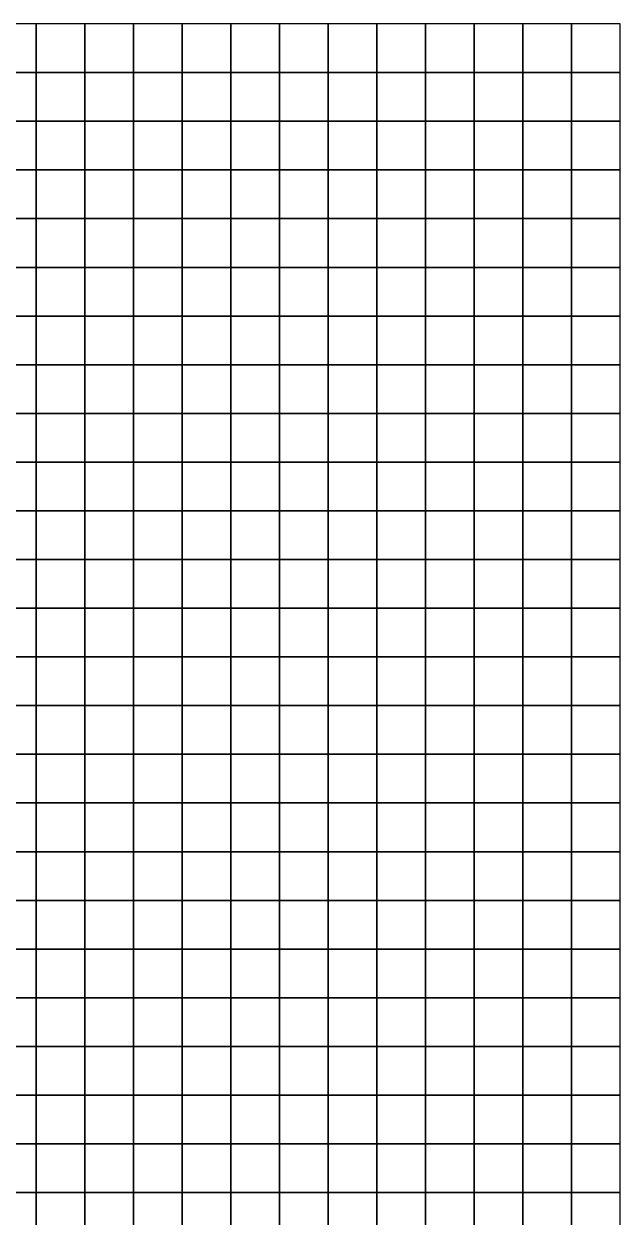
# Model space of a CAD drawing. Extents: x -32000 to 32000, y -32000 to 32000.
# Drawn here: x 24158 to 32000, y 16317 to 32000 of the extents above; entities that cross this region are included whole.
import ezdxf

# ---------------------------------------------------------------- set-up
doc = ezdxf.new("R2010")
doc.units = 0

msp = doc.modelspace()

# ---------------------------------------------------------------- linework, layer by layer
at = {"color": 1}
for points in [[(23680, 31359.9961, 960.5004), (24320, 31359.9961, 947.1204), (24320, 32000), (23680, 32000)], [(24320, 31359.9961, 947.1204), (24960, 31359.9961, 843.2036), (24960, 32000), (24320, 32000)], [(24960, 31359.9961, 843.2036), (25600, 31359.9961, 926.4518), (25600, 32000), (24960, 32000)], [(25600, 31359.9961, 926.4518), (26239.9961, 31359.9961, 1299.3491), (26239.9961, 32000), (25600, 32000)], [(26239.9961, 31359.9961, 1299.3491), (26879.9961, 31359.9961, 1691.8912), (26879.9961, 32000), (26239.9961, 32000)], [(26879.9961, 31359.9961, 1691.8912), (27520, 31359.9961, 1995.5081), (27520, 32000), (26879.9961, 32000)], [(27520, 31359.9961, 1995.5081), (28160, 31359.9961, 2323.843), (28160, 32000), (27520, 32000)], [(28160, 31359.9961, 2323.843), (28800, 31359.9961, 2752.0813), (28800, 32000), (28160, 32000)], [(28800, 31359.9961, 2752.0813), (29440, 31359.9961, 3111.7539), (29440, 32000), (28800, 32000)], [(29440, 31359.9961, 3111.7539), (30079.9961, 31359.9961, 3596.7163), (30079.9961, 32000), (29440, 32000)], [(30079.9961, 31359.9961, 3596.7163), (30719.9961, 31359.9961, 4090.9202), (30719.9961, 32000), (30079.9961, 32000)], [(30719.9961, 31359.9961, 4090.9202), (31359.9961, 31359.9961, 4332.0459), (31359.9961, 32000), (30719.9961, 32000)], [(31359.9961, 31359.9961, 4332.0459), (32000, 31359.9961), (32000, 32000), (31359.9961, 32000)], [(23680, 30719.9961, 902.0387), (24320, 30719.9961, 789.699), (24320, 31359.9961, 947.1204), (23680, 31359.9961, 960.5004)], [(24320, 30719.9961, 789.699), (24960, 30719.9961, 791.0245), (24960, 31359.9961, 843.2036), (24320, 31359.9961, 947.1204)], [(24960, 30719.9961, 791.0245), (25600, 30719.9961, 941.7263), (25600, 31359.9961, 926.4518), (24960, 31359.9961, 843.2036)], [(25600, 30719.9961, 941.7263), (26239.9961, 30719.9961, 1238.3716), (26239.9961, 31359.9961, 1299.3491), (25600, 31359.9961, 926.4518)], [(26239.9961, 30719.9961, 1238.3716), (26879.9961, 30719.9961, 1514.0834), (26879.9961, 31359.9961, 1691.8912), (26239.9961, 31359.9961, 1299.3491)], [(26879.9961, 30719.9961, 1514.0834), (27520, 30719.9961, 1730.484), (27520, 31359.9961, 1995.5081), (26879.9961, 31359.9961, 1691.8912)], [(27520, 30719.9961, 1730.484), (28160, 30719.9961, 1970.3458), (28160, 31359.9961, 2323.843), (27520, 31359.9961, 1995.5081)], [(28160, 30719.9961, 1970.3458), (28800, 30719.9961, 2418.2861), (28800, 31359.9961, 2752.0813), (28160, 31359.9961, 2323.843)], [(28800, 30719.9961, 2418.2861), (29440, 30719.9961, 3128.1758), (29440, 31359.9961, 3111.7539), (28800, 31359.9961, 2752.0813)], [(29440, 30719.9961, 3128.1758), (30079.9961, 30719.9961, 3626.1663), (30079.9961, 31359.9961, 3596.7163), (29440, 31359.9961, 3111.7539)], [(30079.9961, 30719.9961, 3626.1663), (30719.9961, 30719.9961, 3908.9683), (30719.9961, 31359.9961, 4090.9202), (30079.9961, 31359.9961, 3596.7163)], [(30719.9961, 30719.9961, 3908.9683), (31359.9961, 30719.9961, 4074.9668), (31359.9961, 31359.9961, 4332.0459), (30719.9961, 31359.9961, 4090.9202)], [(31359.9961, 30719.9961, 4074.9668), (32000, 30719.9961), (32000, 31359.9961), (31359.9961, 31359.9961, 4332.0459)], [(23680, 30079.9961, 829.106), (24320, 30079.9961, 786.499), (24320, 30719.9961, 789.699), (23680, 30719.9961, 902.0387)], [(24320, 30079.9961, 786.499), (24960, 30079.9961, 826.0268), (24960, 30719.9961, 791.0245), (24320, 30719.9961, 789.699)], [(24960, 30079.9961, 826.0268), (25600, 30079.9961, 1041.8833), (25600, 30719.9961, 941.7263), (24960, 30719.9961, 791.0245)], [(25600, 30079.9961, 1041.8833), (26239.9961, 30079.9961, 1269.4561), (26239.9961, 30719.9961, 1238.3716), (25600, 30719.9961, 941.7263)], [(26239.9961, 30079.9961, 1269.4561), (26879.9961, 30079.9961, 1556.3116), (26879.9961, 30719.9961, 1514.0834), (26239.9961, 30719.9961, 1238.3716)], [(26879.9961, 30079.9961, 1556.3116), (27520, 30079.9961, 1809.9579), (27520, 30719.9961, 1730.484), (26879.9961, 30719.9961, 1514.0834)], [(27520, 30079.9961, 1809.9579), (28160, 30079.9961, 1981.842), (28160, 30719.9961, 1970.3458), (27520, 30719.9961, 1730.484)], [(28160, 30079.9961, 1981.842), (28800, 30079.9961, 2372.354), (28800, 30719.9961, 2418.2861), (28160, 30719.9961, 1970.3458)], [(28800, 30079.9961, 2372.354), (29440, 30079.9961, 3081.6655), (29440, 30719.9961, 3128.1758), (28800, 30719.9961, 2418.2861)], [(29440, 30079.9961, 3081.6655), (30079.9961, 30079.9961, 3419.2153), (30079.9961, 30719.9961, 3626.1663), (29440, 30719.9961, 3128.1758)], [(30079.9961, 30079.9961, 3419.2153), (30719.9961, 30079.9961, 3580.7612), (30719.9961, 30719.9961, 3908.9683), (30079.9961, 30719.9961, 3626.1663)], [(30719.9961, 30079.9961, 3580.7612), (31359.9961, 30079.9961, 3606.5579), (31359.9961, 30719.9961, 4074.9668), (30719.9961, 30719.9961, 3908.9683)], [(31359.9961, 30079.9961, 3606.5579), (32000, 30079.9961), (32000, 30719.9961), (31359.9961, 30719.9961, 4074.9668)], [(23680, 29440, 781.9735), (24320, 29440, 798.9327), (24320, 30079.9961, 786.499), (23680, 30079.9961, 829.106)], [(24320, 29440, 798.9327), (24960, 29440, 963.0408), (24960, 30079.9961, 826.0268), (24320, 30079.9961, 786.499)], [(24960, 29440, 963.0408), (25600, 29440, 1170.1821), (25600, 30079.9961, 1041.8833), (24960, 30079.9961, 826.0268)], [(25600, 29440, 1170.1821), (26239.9961, 29440, 1332.6022), (26239.9961, 30079.9961, 1269.4561), (25600, 30079.9961, 1041.8833)], [(26239.9961, 29440, 1332.6022), (26879.9961, 29440, 1622.3687), (26879.9961, 30079.9961, 1556.3116), (26239.9961, 30079.9961, 1269.4561)], [(26879.9961, 29440, 1622.3687), (27520, 29440, 1988.1968), (27520, 30079.9961, 1809.9579), (26879.9961, 30079.9961, 1556.3116)], [(27520, 29440, 1988.1968), (28160, 29440, 2293.8911), (28160, 30079.9961, 1981.842), (27520, 30079.9961, 1809.9579)], [(28160, 29440, 2293.8911), (28800, 29440, 2763.6548), (28800, 30079.9961, 2372.354), (28160, 30079.9961, 1981.842)], [(28800, 29440, 2763.6548), (29440, 29440, 3110.3975), (29440, 30079.9961, 3081.6655), (28800, 30079.9961, 2372.354)], [(29440, 29440, 3110.3975), (30079.9961, 29440, 3176.3855), (30079.9961, 30079.9961, 3419.2153), (29440, 30079.9961, 3081.6655)], [(30079.9961, 29440, 3176.3855), (30719.9961, 29440, 3147.2021), (30719.9961, 30079.9961, 3580.7612), (30079.9961, 30079.9961, 3419.2153)], [(30719.9961, 29440, 3147.2021), (31359.9961, 29440, 2825.9727), (31359.9961, 30079.9961, 3606.5579), (30719.9961, 30079.9961, 3580.7612)], [(31359.9961, 29440, 2825.9727), (32000, 29440), (32000, 30079.9961), (31359.9961, 30079.9961, 3606.5579)], [(23680, 28800, 666.9849), (24320, 28800, 906.2635), (24320, 29440, 798.9327), (23680, 29440, 781.9735)], [(24320, 28800, 906.2635), (24960, 28800, 1137.0197), (24960, 29440, 963.0408), (24320, 29440, 798.9327)], [(24960, 28800, 1137.0197), (25600, 28800, 1279.4209), (25600, 29440, 1170.1821), (24960, 29440, 963.0408)], [(25600, 28800, 1279.4209), (26239.9961, 28800, 1456.8282), (26239.9961, 29440, 1332.6022), (25600, 29440, 1170.1821)], [(26239.9961, 28800, 1456.8282), (26879.9961, 28800, 1714.4335), (26879.9961, 29440, 1622.3687), (26239.9961, 29440, 1332.6022)], [(26879.9961, 28800, 1714.4335), (27520, 28800, 2041.465), (27520, 29440, 1988.1968), (26879.9961, 29440, 1622.3687)], [(27520, 28800, 2041.465), (28160, 28800, 2492.333), (28160, 29440, 2293.8911), (27520, 29440, 1988.1968)], [(28160, 28800, 2492.333), (28800, 28800, 2983.7964), (28800, 29440, 2763.6548), (28160, 29440, 2293.8911)], [(28800, 28800, 2983.7964), (29440, 28800, 3156.0176), (29440, 29440, 3110.3975), (28800, 29440, 2763.6548)], [(29440, 28800, 3156.0176), (30079.9961, 28800, 3100.0745), (30079.9961, 29440, 3176.3855), (29440, 29440, 3110.3975)], [(30079.9961, 28800, 3100.0745), (30719.9961, 28800, 2823.824), (30719.9961, 29440, 3147.2021), (30079.9961, 29440, 3176.3855)], [(30719.9961, 28800, 2823.824), (31359.9961, 28800, 2264.4829), (31359.9961, 29440, 2825.9727), (30719.9961, 29440, 3147.2021)], [(31359.9961, 28800, 2264.4829), (32000, 28800), (32000, 29440), (31359.9961, 29440, 2825.9727)], [(23680, 28160, 460.3534), (24320, 28160, 804.7894), (24320, 28800, 906.2635), (23680, 28800, 666.9849)], [(24320, 28160, 804.7894), (24960, 28160, 1182.2865), (24960, 28800, 1137.0197), (24320, 28800, 906.2635)], [(24960, 28160, 1182.2865), (25600, 28160, 1340.0659), (25600, 28800, 1279.4209), (24960, 28800, 1137.0197)], [(25600, 28160, 1340.0659), (26239.9961, 28160, 1474.2032), (26239.9961, 28800, 1456.8282), (25600, 28800, 1279.4209)], [(26239.9961, 28160, 1474.2032), (26879.9961, 28160, 1801.0468), (26879.9961, 28800, 1714.4335), (26239.9961, 28800, 1456.8282)], [(26879.9961, 28160, 1801.0468), (27520, 28160, 2218.8879), (27520, 28800, 2041.465), (26879.9961, 28800, 1714.4335)], [(27520, 28160, 2218.8879), (28160, 28160, 2606.3567), (28160, 28800, 2492.333), (27520, 28800, 2041.465)], [(28160, 28160, 2606.3567), (28800, 28160, 2826.188), (28800, 28800, 2983.7964), (28160, 28800, 2492.333)], [(28800, 28160, 2826.188), (29440, 28160, 2837.2273), (29440, 28800, 3156.0176), (28800, 28800, 2983.7964)], [(29440, 28160, 2837.2273), (30079.9961, 28160, 2869.4478), (30079.9961, 28800, 3100.0745), (29440, 28800, 3156.0176)], [(30079.9961, 28160, 2869.4478), (30719.9961, 28160, 2817.1365), (30719.9961, 28800, 2823.824), (30079.9961, 28800, 3100.0745)], [(30719.9961, 28160, 2817.1365), (31359.9961, 28160, 2528.3528), (31359.9961, 28800, 2264.4829), (30719.9961, 28800, 2823.824)], [(31359.9961, 28160, 2528.3528), (32000, 28160), (32000, 28800), (31359.9961, 28800, 2264.4829)], [(23680, 27520, 340.3575), (24320, 27520, 511.4593), (24320, 28160, 804.7894), (23680, 28160, 460.3534)], [(24320, 27520, 511.4593), (24960, 27520, 907.88), (24960, 28160, 1182.2865), (24320, 28160, 804.7894)], [(24960, 27520, 907.88), (25600, 27520, 1285.8776), (25600, 28160, 1340.0659), (24960, 28160, 1182.2865)], [(25600, 27520, 1285.8776), (26239.9961, 27520, 1639.4915), (26239.9961, 28160, 1474.2032), (25600, 28160, 1340.0659)], [(26239.9961, 27520, 1639.4915), (26879.9961, 27520, 2047.5569), (26879.9961, 28160, 1801.0468), (26239.9961, 28160, 1474.2032)], [(26879.9961, 27520, 2047.5569), (27520, 27520, 2398.8918), (27520, 28160, 2218.8879), (26879.9961, 28160, 1801.0468)], [(27520, 27520, 2398.8918), (28160, 27520, 2432.5962), (28160, 28160, 2606.3567), (27520, 28160, 2218.8879)], [(28160, 27520, 2432.5962), (28800, 27520, 2313.668), (28800, 28160, 2826.188), (28160, 28160, 2606.3567)], [(28800, 27520, 2313.668), (29440, 27520, 2249.6326), (29440, 28160, 2837.2273), (28800, 28160, 2826.188)], [(29440, 27520, 2249.6326), (30079.9961, 27520, 2322.3784), (30079.9961, 28160, 2869.4478), (29440, 28160, 2837.2273)], [(30079.9961, 27520, 2322.3784), (30719.9961, 27520, 2545.688), (30719.9961, 28160, 2817.1365), (30079.9961, 28160, 2869.4478)], [(30719.9961, 27520, 2545.688), (31359.9961, 27520, 2621.3308), (31359.9961, 28160, 2528.3528), (30719.9961, 28160, 2817.1365)], [(31359.9961, 27520, 2621.3308), (32000, 27520), (32000, 28160), (31359.9961, 28160, 2528.3528)], [(23680, 26879.9961, 341.6829), (24320, 26879.9961, 416.7533), (24320, 27520, 511.4593), (23680, 27520, 340.3575)], [(24320, 26879.9961, 416.7533), (24960, 26879.9961, 642.853), (24960, 27520, 907.88), (24320, 27520, 511.4593)], [(24960, 26879.9961, 642.853), (25600, 26879.9961, 1073.3341), (25600, 27520, 1285.8776), (24960, 27520, 907.88)], [(25600, 26879.9961, 1073.3341), (26239.9961, 26879.9961, 1649.545), (26239.9961, 27520, 1639.4915), (25600, 27520, 1285.8776)], [(26239.9961, 26879.9961, 1649.545), (26879.9961, 26879.9961, 2047.3286), (26879.9961, 27520, 2047.5569), (26239.9961, 27520, 1639.4915)], [(26879.9961, 26879.9961, 2047.3286), (27520, 26879.9961, 2219.8469), (27520, 27520, 2398.8918), (26879.9961, 27520, 2047.5569)], [(27520, 26879.9961, 2219.8469), (28160, 26879.9961, 2124.1467), (28160, 27520, 2432.5962), (27520, 27520, 2398.8918)], [(28160, 26879.9961, 2124.1467), (28800, 26879.9961, 2073.9231), (28800, 27520, 2313.668), (28160, 27520, 2432.5962)], [(28800, 26879.9961, 2073.9231), (29440, 26879.9961, 2081.2664), (29440, 27520, 2249.6326), (28800, 27520, 2313.668)], [(29440, 26879.9961, 2081.2664), (30079.9961, 26879.9961, 2084.4661), (30079.9961, 27520, 2322.3784), (29440, 27520, 2249.6326)], [(30079.9961, 26879.9961, 2084.4661), (30719.9961, 26879.9961, 2217.2339), (30719.9961, 27520, 2545.688), (30079.9961, 27520, 2322.3784)], [(30719.9961, 26879.9961, 2217.2339), (31359.9961, 26879.9961, 2381.3137), (31359.9961, 27520, 2621.3308), (30719.9961, 27520, 2545.688)], [(31359.9961, 26879.9961, 2381.3137), (32000, 26879.9961), (32000, 27520), (31359.9961, 27520, 2621.3308)], [(23680, 26239.9961, 343.0084), (24320, 26239.9961, 455.4889), (24320, 26879.9961, 416.7533), (23680, 26879.9961, 341.6829)], [(24320, 26239.9961, 455.4889), (24960, 26239.9961, 692.9575), (24960, 26879.9961, 642.853), (24320, 26879.9961, 416.7533)], [(24960, 26239.9961, 692.9575), (25600, 26239.9961, 925.7911), (25600, 26879.9961, 1073.3341), (24960, 26879.9961, 642.853)], [(25600, 26239.9961, 925.7911), (26239.9961, 26239.9961, 1307.5731), (26239.9961, 26879.9961, 1649.545), (25600, 26879.9961, 1073.3341)], [(26239.9961, 26239.9961, 1307.5731), (26879.9961, 26239.9961, 1741.8234), (26879.9961, 26879.9961, 2047.3286), (26239.9961, 26879.9961, 1649.545)], [(26879.9961, 26239.9961, 1741.8234), (27520, 26239.9961, 1995.5848), (27520, 26879.9961, 2219.8469), (26879.9961, 26879.9961, 2047.3286)], [(27520, 26239.9961, 1995.5848), (28160, 26239.9961, 2069.3977), (28160, 26879.9961, 2124.1467), (27520, 26879.9961, 2219.8469)], [(28160, 26239.9961, 2069.3977), (28800, 26239.9961, 2155.543), (28800, 26879.9961, 2073.9231), (28160, 26879.9961, 2124.1467)], [(28800, 26239.9961, 2155.543), (29440, 26239.9961, 2212.6267), (29440, 26879.9961, 2081.2664), (28800, 26879.9961, 2073.9231)], [(29440, 26239.9961, 2212.6267), (30079.9961, 26239.9961, 2210.7991), (30079.9961, 26879.9961, 2084.4661), (29440, 26879.9961, 2081.2664)], [(30079.9961, 26239.9961, 2210.7991), (30719.9961, 26239.9961, 2219.6968), (30719.9961, 26879.9961, 2217.2339), (30079.9961, 26879.9961, 2084.4661)], [(30719.9961, 26239.9961, 2219.6968), (31359.9961, 26239.9961, 2103.719), (31359.9961, 26879.9961, 2381.3137), (30719.9961, 26879.9961, 2217.2339)], [(31359.9961, 26239.9961, 2103.719), (32000, 26239.9961), (32000, 26879.9961), (31359.9961, 26879.9961, 2381.3137)], [(23680, 25600, 344.3339), (24320, 25600, 456.4932), (24320, 26239.9961, 455.4889), (23680, 26239.9961, 343.0084)], [(24320, 25600, 456.4932), (24960, 25600, 760.3348), (24960, 26239.9961, 692.9575), (24320, 26239.9961, 455.4889)], [(24960, 25600, 760.3348), (25600, 25600, 978.1978), (25600, 26239.9961, 925.7911), (24960, 26239.9961, 692.9575)], [(25600, 25600, 978.1978), (26239.9961, 25600, 1342.4539), (26239.9961, 26239.9961, 1307.5731), (25600, 26239.9961, 925.7911)], [(26239.9961, 25600, 1342.4539), (26879.9961, 25600, 1739.4642), (26879.9961, 26239.9961, 1741.8234), (26239.9961, 26239.9961, 1307.5731)], [(26879.9961, 25600, 1739.4642), (27520, 25600, 1948.7961), (27520, 26239.9961, 1995.5848), (26879.9961, 26239.9961, 1741.8234)], [(27520, 25600, 1948.7961), (28160, 25600, 2159.1196), (28160, 26239.9961, 2069.3977), (27520, 26239.9961, 1995.5848)], [(28160, 25600, 2159.1196), (28800, 25600, 2342.0127), (28800, 26239.9961, 2155.543), (28160, 26239.9961, 2069.3977)], [(28800, 25600, 2342.0127), (29440, 25600, 2283.095), (29440, 26239.9961, 2212.6267), (28800, 26239.9961, 2155.543)], [(29440, 25600, 2283.095), (30079.9961, 25600, 2256.0586), (30079.9961, 26239.9961, 2210.7991), (29440, 26239.9961, 2212.6267)], [(30079.9961, 25600, 2256.0586), (30719.9961, 25600, 2236.3203), (30719.9961, 26239.9961, 2219.6968), (30079.9961, 26239.9961, 2210.7991)], [(30719.9961, 25600, 2236.3203), (31359.9961, 25600, 1793.4683), (31359.9961, 26239.9961, 2103.719), (30719.9961, 26239.9961, 2219.6968)], [(31359.9961, 25600, 1793.4683), (32000, 25600), (32000, 26239.9961), (31359.9961, 26239.9961, 2103.719)], [(23680, 24960, 384.9218), (24320, 24960, 678.3012), (24320, 25600, 456.4932), (23680, 25600, 344.3339)], [(24320, 24960, 678.3012), (24960, 24960, 987.4627), (24960, 25600, 760.3348), (24320, 25600, 456.4932)], [(24960, 24960, 987.4627), (25600, 24960, 1146.5177), (25600, 25600, 978.1978), (24960, 25600, 760.3348)], [(25600, 24960, 1146.5177), (26239.9961, 24960, 1458.2877), (26239.9961, 25600, 1342.4539), (25600, 25600, 978.1978)], [(26239.9961, 24960, 1458.2877), (26879.9961, 24960, 1786.0016), (26879.9961, 25600, 1739.4642), (26239.9961, 25600, 1342.4539)], [(26879.9961, 24960, 1786.0016), (27520, 24960, 1920.4174), (27520, 25600, 1948.7961), (26879.9961, 25600, 1739.4642)], [(27520, 24960, 1920.4174), (28160, 24960, 2177.344), (28160, 25600, 2159.1196), (27520, 25600, 1948.7961)], [(28160, 24960, 2177.344), (28800, 24960, 2399.874), (28800, 25600, 2342.0127), (28160, 25600, 2159.1196)], [(28800, 24960, 2399.874), (29440, 24960, 2296.6497), (29440, 25600, 2283.095), (28800, 25600, 2342.0127)], [(29440, 24960, 2296.6497), (30079.9961, 24960, 2240.8457), (30079.9961, 25600, 2256.0586), (29440, 25600, 2283.095)], [(30079.9961, 24960, 2240.8457), (30719.9961, 24960, 2301.2905), (30719.9961, 25600, 2236.3203), (30079.9961, 25600, 2256.0586)], [(30719.9961, 24960, 2301.2905), (31359.9961, 24960, 2007.3802), (31359.9961, 25600, 1793.4683), (30719.9961, 25600, 2236.3203)], [(31359.9961, 24960, 2007.3802), (32000, 24960), (32000, 25600), (31359.9961, 25600, 1793.4683)], [(23680, 24320, 598.2344), (24320, 24320, 930.1666), (24320, 24960, 678.3012), (23680, 24960, 384.9218)], [(24320, 24320, 930.1666), (24960, 24320, 1177.53), (24960, 24960, 987.4627), (24320, 24960, 678.3012)], [(24960, 24320, 1177.53), (25600, 24320, 1283.2231), (25600, 24960, 1146.5177), (24960, 24960, 987.4627)], [(25600, 24320, 1283.2231), (26239.9961, 24320, 1643.162), (26239.9961, 24960, 1458.2877), (25600, 24960, 1146.5177)], [(26239.9961, 24320, 1643.162), (26879.9961, 24320, 1963.8939), (26879.9961, 24960, 1786.0016), (26239.9961, 24960, 1458.2877)], [(26879.9961, 24320, 1963.8939), (27520, 24320, 1965.9357), (27520, 24960, 1920.4174), (26879.9961, 24960, 1786.0016)], [(27520, 24320, 1965.9357), (28160, 24320, 2171.1177), (28160, 24960, 2177.344), (27520, 24960, 1920.4174)], [(28160, 24320, 2171.1177), (28800, 24320, 2416.9324), (28800, 24960, 2399.874), (28160, 24960, 2177.344)], [(28800, 24320, 2416.9324), (29440, 24320, 2368.106), (29440, 24960, 2296.6497), (28800, 24960, 2399.874)], [(29440, 24320, 2368.106), (30079.9961, 24320, 2383.7285), (30079.9961, 24960, 2240.8457), (29440, 24960, 2296.6497)], [(30079.9961, 24320, 2383.7285), (30719.9961, 24320, 2608.1294), (30719.9961, 24960, 2301.2905), (30079.9961, 24960, 2240.8457)], [(30719.9961, 24320, 2608.1294), (31359.9961, 24320, 2433.8374), (31359.9961, 24960, 2007.3802), (30719.9961, 24960, 2301.2905)], [(31359.9961, 24320, 2433.8374), (32000, 24320), (32000, 24960), (31359.9961, 24960, 2007.3802)], [(23680, 23680, 887.3971), (24320, 23680, 1058.3928), (24320, 24320, 930.1666), (23680, 24320, 598.2344)], [(24320, 23680, 1058.3928), (24960, 23680, 1419.9076), (24960, 24320, 1177.53), (24320, 24320, 930.1666)], [(24960, 23680, 1419.9076), (25600, 23680, 1741.329), (25600, 24320, 1283.2231), (24960, 24320, 1177.53)], [(25600, 23680, 1741.329), (26239.9961, 23680, 1984.475), (26239.9961, 24320, 1643.162), (25600, 24320, 1283.2231)], [(26239.9961, 23680, 1984.475), (26879.9961, 23680, 2202.7903), (26879.9961, 24320, 1963.8939), (26239.9961, 24320, 1643.162)], [(26879.9961, 23680, 2202.7903), (27520, 23680, 2237.9421), (27520, 24320, 1965.9357), (26879.9961, 24320, 1963.8939)], [(27520, 23680, 2237.9421), (28160, 23680, 2349.3623), (28160, 24320, 2171.1177), (27520, 24320, 1965.9357)], [(28160, 23680, 2349.3623), (28800, 23680, 2388.4961), (28800, 24320, 2416.9324), (28160, 24320, 2171.1177)], [(28800, 23680, 2388.4961), (29440, 23680, 2477.0796), (29440, 24320, 2368.106), (28800, 24320, 2416.9324)], [(29440, 23680, 2477.0796), (30079.9961, 23680, 2804.1016), (30079.9961, 24320, 2383.7285), (29440, 24320, 2368.106)], [(30079.9961, 23680, 2804.1016), (30719.9961, 23680, 3151.2295), (30719.9961, 24320, 2608.1294), (30079.9961, 24320, 2383.7285)], [(30719.9961, 23680, 3151.2295), (31359.9961, 23680, 3020.958), (31359.9961, 24320, 2433.8374), (30719.9961, 24320, 2608.1294)], [(31359.9961, 23680, 3020.958), (32000, 23680), (32000, 24320), (31359.9961, 24320, 2433.8374)], [(23680, 23039.9961, 1373.8007), (24320, 23039.9961, 1550.7418), (24320, 23680, 1058.3928), (23680, 23680, 887.3971)], [(24320, 23039.9961, 1550.7418), (24960, 23039.9961, 1990.0448), (24960, 23680, 1419.9076), (24320, 23680, 1058.3928)], [(24960, 23039.9961, 1990.0448), (25600, 23039.9961, 2410.572), (25600, 23680, 1741.329), (24960, 23680, 1419.9076)], [(25600, 23039.9961, 2410.572), (26239.9961, 23039.9961, 2432.3435), (26239.9961, 23680, 1984.475), (25600, 23680, 1741.329)], [(26239.9961, 23039.9961, 2432.3435), (26879.9961, 23039.9961, 2488.2166), (26879.9961, 23680, 2202.7903), (26239.9961, 23680, 1984.475)], [(26879.9961, 23039.9961, 2488.2166), (27520, 23039.9961, 2728.1943), (27520, 23680, 2237.9421), (26879.9961, 23680, 2202.7903)], [(27520, 23039.9961, 2728.1943), (28160, 23039.9961, 2783.4851), (28160, 23680, 2349.3623), (27520, 23680, 2237.9421)], [(28160, 23039.9961, 2783.4851), (28800, 23039.9961, 2547.8943), (28800, 23680, 2388.4961), (28160, 23680, 2349.3623)], [(28800, 23039.9961, 2547.8943), (29440, 23039.9961, 2725.5662), (29440, 23680, 2477.0796), (28800, 23680, 2388.4961)], [(29440, 23039.9961, 2725.5662), (30079.9961, 23039.9961, 3332.1072), (30079.9961, 23680, 2804.1016), (29440, 23680, 2477.0796)], [(30079.9961, 23039.9961, 3332.1072), (30719.9961, 23039.9961, 3752.4263), (30719.9961, 23680, 3151.2295), (30079.9961, 23680, 2804.1016)], [(30719.9961, 23039.9961, 3752.4263), (31359.9961, 23039.9961, 3578.6335), (31359.9961, 23680, 3020.958), (30719.9961, 23680, 3151.2295)], [(31359.9961, 23039.9961, 3578.6335), (32000, 23039.9961), (32000, 23680), (31359.9961, 23680, 3020.958)], [(23680, 22399.9961, 2077.9414), (24320, 22399.9961, 2298.4736), (24320, 23039.9961, 1550.7418), (23680, 23039.9961, 1373.8007)], [(24320, 22399.9961, 2298.4736), (24960, 22399.9961, 2688.5815), (24960, 23039.9961, 1990.0448), (24320, 23039.9961, 1550.7418)], [(24960, 22399.9961, 2688.5815), (25600, 22399.9961, 2968.3877), (25600, 23039.9961, 2410.572), (24960, 23039.9961, 1990.0448)], [(25600, 22399.9961, 2968.3877), (26239.9961, 22399.9961, 2919.907), (26239.9961, 23039.9961, 2432.3435), (25600, 23039.9961, 2410.572)], [(26239.9961, 22399.9961, 2919.907), (26879.9961, 22399.9961, 2835.3765), (26879.9961, 23039.9961, 2488.2166), (26239.9961, 23039.9961, 2432.3435)], [(26879.9961, 22399.9961, 2835.3765), (27520, 22399.9961, 3161.6489), (27520, 23039.9961, 2728.1943), (26879.9961, 23039.9961, 2488.2166)], [(27520, 22399.9961, 3161.6489), (28160, 22399.9961, 3229.2786), (28160, 23039.9961, 2783.4851), (27520, 23039.9961, 2728.1943)], [(28160, 22399.9961, 3229.2786), (28800, 22399.9961, 3019.5081), (28800, 23039.9961, 2547.8943), (28160, 23039.9961, 2783.4851)], [(28800, 22399.9961, 3019.5081), (29440, 22399.9961, 3242.936), (29440, 23039.9961, 2725.5662), (28800, 23039.9961, 2547.8943)], [(29440, 22399.9961, 3242.936), (30079.9961, 22399.9961, 3880.5984), (30079.9961, 23039.9961, 3332.1072), (29440, 23039.9961, 2725.5662)], [(30079.9961, 22399.9961, 3880.5984), (30719.9961, 22399.9961, 4290.1719), (30719.9961, 23039.9961, 3752.4263), (30079.9961, 23039.9961, 3332.1072)], [(30719.9961, 22399.9961, 4290.1719), (31359.9961, 22399.9961, 3969.4526), (31359.9961, 23039.9961, 3578.6335), (30719.9961, 23039.9961, 3752.4263)], [(31359.9961, 22399.9961, 3969.4526), (32000, 22399.9961), (32000, 23039.9961), (31359.9961, 23039.9961, 3578.6335)], [(23680, 21760, 2424.0486), (24320, 21760, 2624.0942), (24320, 22399.9961, 2298.4736), (23680, 22399.9961, 2077.9414)], [(24320, 21760, 2624.0942), (24960, 21760, 3049.6431), (24960, 22399.9961, 2688.5815), (24320, 22399.9961, 2298.4736)], [(24960, 21760, 3049.6431), (25600, 21760, 3321.4458), (25600, 22399.9961, 2968.3877), (24960, 22399.9961, 2688.5815)], [(25600, 21760, 3321.4458), (26239.9961, 21760, 3237.8535), (26239.9961, 22399.9961, 2919.907), (25600, 22399.9961, 2968.3877)], [(26239.9961, 21760, 3237.8535), (26879.9961, 21760, 3145.7942), (26879.9961, 22399.9961, 2835.3765), (26239.9961, 22399.9961, 2919.907)], [(26879.9961, 21760, 3145.7942), (27520, 21760, 3343.6006), (27520, 22399.9961, 3161.6489), (26879.9961, 22399.9961, 2835.3765)], [(27520, 21760, 3343.6006), (28160, 21760, 3424.5601), (28160, 22399.9961, 3229.2786), (27520, 22399.9961, 3161.6489)], [(28160, 21760, 3424.5601), (28800, 21760, 3438.8958), (28800, 22399.9961, 3019.5081), (28160, 22399.9961, 3229.2786)], [(28800, 21760, 3438.8958), (29440, 21760, 3876.3359), (29440, 22399.9961, 3242.936), (28800, 22399.9961, 3019.5081)], [(29440, 21760, 3876.3359), (30079.9961, 21760, 4472.0166), (30079.9961, 22399.9961, 3880.5984), (29440, 22399.9961, 3242.936)], [(30079.9961, 21760, 4472.0166), (30719.9961, 21760, 4810.7104), (30719.9961, 22399.9961, 4290.1719), (30079.9961, 22399.9961, 3880.5984)], [(30719.9961, 21760, 4810.7104), (31359.9961, 21760, 4616.2334), (31359.9961, 22399.9961, 3969.4526), (30719.9961, 22399.9961, 4290.1719)], [(31359.9961, 21760, 4616.2334), (32000, 21760), (32000, 22399.9961), (31359.9961, 22399.9961, 3969.4526)], [(23680, 21120, 2362.6433), (24320, 21120, 2519.6431), (24320, 21760, 2624.0942), (23680, 21760, 2424.0486)], [(24320, 21120, 2519.6431), (24960, 21120, 2918.3672), (24960, 21760, 3049.6431), (24320, 21760, 2624.0942)], [(24960, 21120, 2918.3672), (25600, 21120, 3261.7458), (25600, 21760, 3321.4458), (24960, 21760, 3049.6431)], [(25600, 21120, 3261.7458), (26239.9961, 21120, 3283.7258), (26239.9961, 21760, 3237.8535), (25600, 21760, 3321.4458)], [(26239.9961, 21120, 3283.7258), (26879.9961, 21120, 3341.864), (26879.9961, 21760, 3145.7942), (26239.9961, 21760, 3237.8535)], [(26879.9961, 21120, 3341.864), (27520, 21120, 3426.1062), (27520, 21760, 3343.6006), (26879.9961, 21760, 3145.7942)], [(27520, 21120, 3426.1062), (28160, 21120, 3514.1079), (28160, 21760, 3424.5601), (27520, 21760, 3343.6006)], [(28160, 21120, 3514.1079), (28800, 21120, 3723.5608), (28800, 21760, 3438.8958), (28160, 21760, 3424.5601)], [(28800, 21120, 3723.5608), (29440, 21120, 4202.3267), (29440, 21760, 3876.3359), (28800, 21760, 3438.8958)], [(29440, 21120, 4202.3267), (30079.9961, 21120, 4737.4863), (30079.9961, 21760, 4472.0166), (29440, 21760, 3876.3359)], [(30079.9961, 21120, 4737.4863), (30719.9961, 21120, 5141.0698), (30719.9961, 21760, 4810.7104), (30079.9961, 21760, 4472.0166)], [(30719.9961, 21120, 5141.0698), (31359.9961, 21120, 5257.9526), (31359.9961, 21760, 4616.2334), (30719.9961, 21760, 4810.7104)], [(31359.9961, 21120, 5257.9526), (32000, 21120), (32000, 21760), (31359.9961, 21760, 4616.2334)], [(23680, 20480, 2319.7847), (24320, 20480, 2540.9292), (24320, 21120, 2519.6431), (23680, 21120, 2362.6433)], [(24320, 20480, 2540.9292), (24960, 20480, 2930.593), (24960, 21120, 2918.3672), (24320, 21120, 2519.6431)], [(24960, 20480, 2930.593), (25600, 20480, 3173.0583), (25600, 21120, 3261.7458), (24960, 21120, 2918.3672)], [(25600, 20480, 3173.0583), (26239.9961, 20480, 3258.7329), (26239.9961, 21120, 3283.7258), (25600, 21120, 3261.7458)], [(26239.9961, 20480, 3258.7329), (26879.9961, 20480, 3396.9792), (26879.9961, 21120, 3341.864), (26239.9961, 21120, 3283.7258)], [(26879.9961, 20480, 3396.9792), (27520, 20480, 3492.3203), (27520, 21120, 3426.1062), (26879.9961, 21120, 3341.864)], [(27520, 20480, 3492.3203), (28160, 20480, 3625.9114), (28160, 21120, 3514.1079), (27520, 21120, 3426.1062)], [(28160, 20480, 3625.9114), (28800, 20480, 3822.5247), (28800, 21120, 3723.5608), (28160, 21120, 3514.1079)], [(28800, 20480, 3822.5247), (29440, 20480, 4080.5286), (29440, 21120, 4202.3267), (28800, 21120, 3723.5608)], [(29440, 20480, 4080.5286), (30079.9961, 20480, 4470.6924), (30079.9961, 21120, 4737.4863), (29440, 21120, 4202.3267)], [(30079.9961, 20480, 4470.6924), (30719.9961, 20480, 5078.894), (30719.9961, 21120, 5141.0698), (30079.9961, 21120, 4737.4863)], [(30719.9961, 20480, 5078.894), (31359.9961, 20480, 5512.5894), (31359.9961, 21120, 5257.9526), (30719.9961, 21120, 5141.0698)], [(31359.9961, 20480, 5512.5894), (32000, 20480), (32000, 21120), (31359.9961, 21120, 5257.9526)], [(23680, 19840, 2316.3584), (24320, 19840, 2638.707), (24320, 20480, 2540.9292), (23680, 20480, 2319.7847)], [(24320, 19840, 2638.707), (24960, 19840, 3010.6177), (24960, 20480, 2930.593), (24320, 20480, 2540.9292)], [(24960, 19840, 3010.6177), (25600, 19840, 3113.708), (25600, 20480, 3173.0583), (24960, 20480, 2930.593)], [(25600, 19840, 3113.708), (26239.9961, 19840, 3213.0737), (26239.9961, 20480, 3258.7329), (25600, 20480, 3173.0583)], [(26239.9961, 19840, 3213.0737), (26879.9961, 19840, 3353.8467), (26879.9961, 20480, 3396.9792), (26239.9961, 20480, 3258.7329)], [(26879.9961, 19840, 3353.8467), (27520, 19840, 3432.2083), (27520, 20480, 3492.3203), (26879.9961, 20480, 3396.9792)], [(27520, 19840, 3432.2083), (28160, 19840, 3634.7161), (28160, 20480, 3625.9114), (27520, 20480, 3492.3203)], [(28160, 19840, 3634.7161), (28800, 19840, 3795.7595), (28800, 20480, 3822.5247), (28160, 20480, 3625.9114)], [(28800, 19840, 3795.7595), (29440, 19840, 4005.7644), (29440, 20480, 4080.5286), (28800, 20480, 3822.5247)], [(29440, 19840, 4005.7644), (30079.9961, 19840, 4402.1772), (30079.9961, 20480, 4470.6924), (29440, 20480, 4080.5286)], [(30079.9961, 19840, 4402.1772), (30719.9961, 19840, 4925.3354), (30719.9961, 20480, 5078.894), (30079.9961, 20480, 4470.6924)], [(30719.9961, 19840, 4925.3354), (31359.9961, 19840, 5332.4043), (31359.9961, 20480, 5512.5894), (30719.9961, 20480, 5078.894)], [(31359.9961, 19840, 5332.4043), (32000, 19840), (32000, 20480), (31359.9961, 20480, 5512.5894)], [(23680, 19199.9961, 2617.2756), (24320, 19199.9961, 2837.6938), (24320, 19840, 2638.707), (23680, 19840, 2316.3584)], [(24320, 19199.9961, 2837.6938), (24960, 19199.9961, 3032.3542), (24960, 19840, 3010.6177), (24320, 19840, 2638.707)], [(24960, 19199.9961, 3032.3542), (25600, 19199.9961, 3056.7839), (25600, 19840, 3113.708), (24960, 19840, 3010.6177)], [(25600, 19199.9961, 3056.7839), (26239.9961, 19199.9961, 3140.2927), (26239.9961, 19840, 3213.0737), (25600, 19840, 3113.708)], [(26239.9961, 19199.9961, 3140.2927), (26879.9961, 19199.9961, 3274.2859), (26879.9961, 19840, 3353.8467), (26239.9961, 19840, 3213.0737)], [(26879.9961, 19199.9961, 3274.2859), (27520, 19199.9961, 3378.3325), (27520, 19840, 3432.2083), (26879.9961, 19840, 3353.8467)], [(27520, 19199.9961, 3378.3325), (28160, 19199.9961, 3536.5378), (28160, 19840, 3634.7161), (27520, 19840, 3432.2083)], [(28160, 19199.9961, 3536.5378), (28800, 19199.9961, 3742.5747), (28800, 19840, 3795.7595), (28160, 19840, 3634.7161)], [(28800, 19199.9961, 3742.5747), (29440, 19199.9961, 4010.5168), (29440, 19840, 4005.7644), (28800, 19840, 3795.7595)], [(29440, 19199.9961, 4010.5168), (30079.9961, 19199.9961, 4386.6953), (30079.9961, 19840, 4402.1772), (29440, 19840, 4005.7644)], [(30079.9961, 19199.9961, 4386.6953), (30719.9961, 19199.9961, 4770.3848), (30719.9961, 19840, 4925.3354), (30079.9961, 19840, 4402.1772)], [(30719.9961, 19199.9961, 4770.3848), (31359.9961, 19199.9961, 5090.1455), (31359.9961, 19840, 5332.4043), (30719.9961, 19840, 4925.3354)], [(31359.9961, 19199.9961, 5090.1455), (32000, 19199.9961), (32000, 19840), (31359.9961, 19840, 5332.4043)], [(23680, 18559.9961, 3091.3831), (24320, 18559.9961, 3086.4668), (24320, 19199.9961, 2837.6938), (23680, 19199.9961, 2617.2756)], [(24320, 18559.9961, 3086.4668), (24960, 18559.9961, 3086.2361), (24960, 19199.9961, 3032.3542), (24320, 19199.9961, 2837.6938)], [(24960, 18559.9961, 3086.2361), (25600, 18559.9961, 3066.8774), (25600, 19199.9961, 3056.7839), (24960, 19199.9961, 3032.3542)], [(25600, 18559.9961, 3066.8774), (26239.9961, 18559.9961, 3078.9556), (26239.9961, 19199.9961, 3140.2927), (25600, 19199.9961, 3056.7839)], [(26239.9961, 18559.9961, 3078.9556), (26879.9961, 18559.9961, 3165.136), (26879.9961, 19199.9961, 3274.2859), (26239.9961, 19199.9961, 3140.2927)], [(26879.9961, 18559.9961, 3165.136), (27520, 18559.9961, 3353.9207), (27520, 19199.9961, 3378.3325), (26879.9961, 19199.9961, 3274.2859)], [(27520, 18559.9961, 3353.9207), (28160, 18559.9961, 3466.3074), (28160, 19199.9961, 3536.5378), (27520, 19199.9961, 3378.3325)], [(28160, 18559.9961, 3466.3074), (28800, 18559.9961, 3656.9019), (28800, 19199.9961, 3742.5747), (28160, 19199.9961, 3536.5378)], [(28800, 18559.9961, 3656.9019), (29440, 18559.9961, 4059.7261), (29440, 19199.9961, 4010.5168), (28800, 19199.9961, 3742.5747)], [(29440, 18559.9961, 4059.7261), (30079.9961, 18559.9961, 4349.2832), (30079.9961, 19199.9961, 4386.6953), (29440, 19199.9961, 4010.5168)], [(30079.9961, 18559.9961, 4349.2832), (30719.9961, 18559.9961, 4613.5044), (30719.9961, 19199.9961, 4770.3848), (30079.9961, 19199.9961, 4386.6953)], [(30719.9961, 18559.9961, 4613.5044), (31359.9961, 18559.9961, 5079.4937), (31359.9961, 19199.9961, 5090.1455), (30719.9961, 19199.9961, 4770.3848)], [(31359.9961, 18559.9961, 5079.4937), (32000, 18559.9961), (32000, 19199.9961), (31359.9961, 19199.9961, 5090.1455)], [(23680, 17920, 3169.7637), (24320, 17920, 3120.4473), (24320, 18559.9961, 3086.4668), (23680, 18559.9961, 3091.3831)], [(24320, 17920, 3120.4473), (24960, 17920, 3128.6748), (24960, 18559.9961, 3086.2361), (24320, 18559.9961, 3086.4668)], [(24960, 17920, 3128.6748), (25600, 17920, 3100.1023), (25600, 18559.9961, 3066.8774), (24960, 18559.9961, 3086.2361)], [(25600, 17920, 3100.1023), (26239.9961, 17920, 3098.5693), (26239.9961, 18559.9961, 3078.9556), (25600, 18559.9961, 3066.8774)], [(26239.9961, 17920, 3098.5693), (26879.9961, 17920, 3174.1284), (26879.9961, 18559.9961, 3165.136), (26239.9961, 18559.9961, 3078.9556)], [(26879.9961, 17920, 3174.1284), (27520, 17920, 3331.8237), (27520, 18559.9961, 3353.9207), (26879.9961, 18559.9961, 3165.136)], [(27520, 17920, 3331.8237), (28160, 17920, 3453.9668), (28160, 18559.9961, 3466.3074), (27520, 18559.9961, 3353.9207)], [(28160, 17920, 3453.9668), (28800, 17920, 3699.5017), (28800, 18559.9961, 3656.9019), (28160, 18559.9961, 3466.3074)], [(28800, 17920, 3699.5017), (29440, 17920, 4078.5859), (29440, 18559.9961, 4059.7261), (28800, 18559.9961, 3656.9019)], [(29440, 17920, 4078.5859), (30079.9961, 17920, 4238.8164), (30079.9961, 18559.9961, 4349.2832), (29440, 18559.9961, 4059.7261)], [(30079.9961, 17920, 4238.8164), (30719.9961, 17920, 4492.5806), (30719.9961, 18559.9961, 4613.5044), (30079.9961, 18559.9961, 4349.2832)], [(30719.9961, 17920, 4492.5806), (31359.9961, 17920, 5080.0737), (31359.9961, 18559.9961, 5079.4937), (30719.9961, 18559.9961, 4613.5044)], [(31359.9961, 17920, 5080.0737), (32000, 17920), (32000, 18559.9961), (31359.9961, 18559.9961, 5079.4937)], [(23680, 17280, 3145.2458), (24320, 17280, 3166.0667), (24320, 17920, 3120.4473), (23680, 17920, 3169.7637)], [(24320, 17280, 3166.0667), (24960, 17280, 3217.1943), (24960, 17920, 3128.6748), (24320, 17920, 3120.4473)], [(24960, 17280, 3217.1943), (25600, 17280, 3236.1394), (25600, 17920, 3100.1023), (24960, 17920, 3128.6748)], [(25600, 17280, 3236.1394), (26239.9961, 17280, 3265.2671), (26239.9961, 17920, 3098.5693), (25600, 17920, 3100.1023)], [(26239.9961, 17280, 3265.2671), (26879.9961, 17280, 3319.9619), (26879.9961, 17920, 3174.1284), (26239.9961, 17920, 3098.5693)], [(26879.9961, 17280, 3319.9619), (27520, 17280, 3338.9583), (27520, 17920, 3331.8237), (26879.9961, 17920, 3174.1284)], [(27520, 17280, 3338.9583), (28160, 17280, 3431.5598), (28160, 17920, 3453.9668), (27520, 17920, 3331.8237)], [(28160, 17280, 3431.5598), (28800, 17280, 3749.6804), (28800, 17920, 3699.5017), (28160, 17920, 3453.9668)], [(28800, 17280, 3749.6804), (29440, 17280, 4063.0337), (29440, 17920, 4078.5859), (28800, 17920, 3699.5017)], [(29440, 17280, 4063.0337), (30079.9961, 17280, 4388.3491), (30079.9961, 17920, 4238.8164), (29440, 17920, 4078.5859)], [(30079.9961, 17280, 4388.3491), (30719.9961, 17280, 4861.6157), (30719.9961, 17920, 4492.5806), (30079.9961, 17920, 4238.8164)], [(30719.9961, 17280, 4861.6157), (31359.9961, 17280, 5317.4912), (31359.9961, 17920, 5080.0737), (30719.9961, 17920, 4492.5806)], [(31359.9961, 17280, 5317.4912), (32000, 17280), (32000, 17920), (31359.9961, 17920, 5080.0737)], [(23680, 16640, 3250.2461), (24320, 16640, 3301.6875), (24320, 17280, 3166.0667), (23680, 17280, 3145.2458)], [(24320, 16640, 3301.6875), (24960, 16640, 3372.2129), (24960, 17280, 3217.1943), (24320, 17280, 3166.0667)], [(24960, 16640, 3372.2129), (25600, 16640, 3451.5754), (25600, 17280, 3236.1394), (24960, 17280, 3217.1943)], [(25600, 16640, 3451.5754), (26239.9961, 16640, 3552.2217), (26239.9961, 17280, 3265.2671), (25600, 17280, 3236.1394)], [(26239.9961, 16640, 3552.2217), (26879.9961, 16640, 3549.1821), (26879.9961, 17280, 3319.9619), (26239.9961, 17280, 3265.2671)], [(26879.9961, 16640, 3549.1821), (27520, 16640, 3421.854), (27520, 17280, 3338.9583), (26879.9961, 17280, 3319.9619)], [(27520, 16640, 3421.854), (28160, 16640, 3596.3923), (28160, 17280, 3431.5598), (27520, 17280, 3338.9583)], [(28160, 16640, 3596.3923), (28800, 16640, 3976.9736), (28800, 17280, 3749.6804), (28160, 17280, 3431.5598)], [(28800, 16640, 3976.9736), (29440, 16640, 4312.7393), (29440, 17280, 4063.0337), (28800, 17280, 3749.6804)], [(29440, 16640, 4312.7393), (30079.9961, 16640, 4726.2456), (30079.9961, 17280, 4388.3491), (29440, 17280, 4063.0337)], [(30079.9961, 16640, 4726.2456), (30719.9961, 16640, 5160.0454), (30719.9961, 17280, 4861.6157), (30079.9961, 17280, 4388.3491)], [(30719.9961, 16640, 5160.0454), (31359.9961, 16640, 5326.8599), (31359.9961, 17280, 5317.4912), (30719.9961, 17280, 4861.6157)], [(31359.9961, 16640, 5326.8599), (32000, 16640), (32000, 17280), (31359.9961, 17280, 5317.4912)], [(23680, 16000, 3068.4719), (24320, 16000, 3304.8416), (24320, 16640, 3301.6875), (23680, 16640, 3250.2461)], [(24320, 16000, 3304.8416), (24960, 16000, 3443.811), (24960, 16640, 3372.2129), (24320, 16640, 3301.6875)], [(24960, 16000, 3443.811), (25600, 16000, 3548.001), (25600, 16640, 3451.5754), (24960, 16640, 3372.2129)], [(25600, 16000, 3548.001), (26239.9961, 16000, 3731.1138), (26239.9961, 16640, 3552.2217), (25600, 16640, 3451.5754)], [(26239.9961, 16000, 3731.1138), (26879.9961, 16000, 3784.5237), (26879.9961, 16640, 3549.1821), (26239.9961, 16640, 3552.2217)], [(26879.9961, 16000, 3784.5237), (27520, 16000, 3688.2197), (27520, 16640, 3421.854), (26879.9961, 16640, 3549.1821)], [(27520, 16000, 3688.2197), (28160, 16000, 3911.0183), (28160, 16640, 3596.3923), (27520, 16640, 3421.854)], [(28160, 16000, 3911.0183), (28800, 16000, 4249.1865), (28800, 16640, 3976.9736), (28160, 16640, 3596.3923)], [(28800, 16000, 4249.1865), (29440, 16000, 4440.0957), (29440, 16640, 4312.7393), (28800, 16640, 3976.9736)], [(29440, 16000, 4440.0957), (30079.9961, 16000, 4680.8843), (30079.9961, 16640, 4726.2456), (29440, 16640, 4312.7393)], [(30079.9961, 16000, 4680.8843), (30719.9961, 16000, 4859.1807), (30719.9961, 16640, 5160.0454), (30079.9961, 16640, 4726.2456)], [(30719.9961, 16000, 4859.1807), (31359.9961, 16000, 4778.2349), (31359.9961, 16640, 5326.8599), (30719.9961, 16640, 5160.0454)], [(31359.9961, 16000, 4778.2349), (32000, 16000), (32000, 16640), (31359.9961, 16640, 5326.8599)]]:
    msp.add_3dface(points, dxfattribs=at)

doc.saveas('drawing.dxf')
